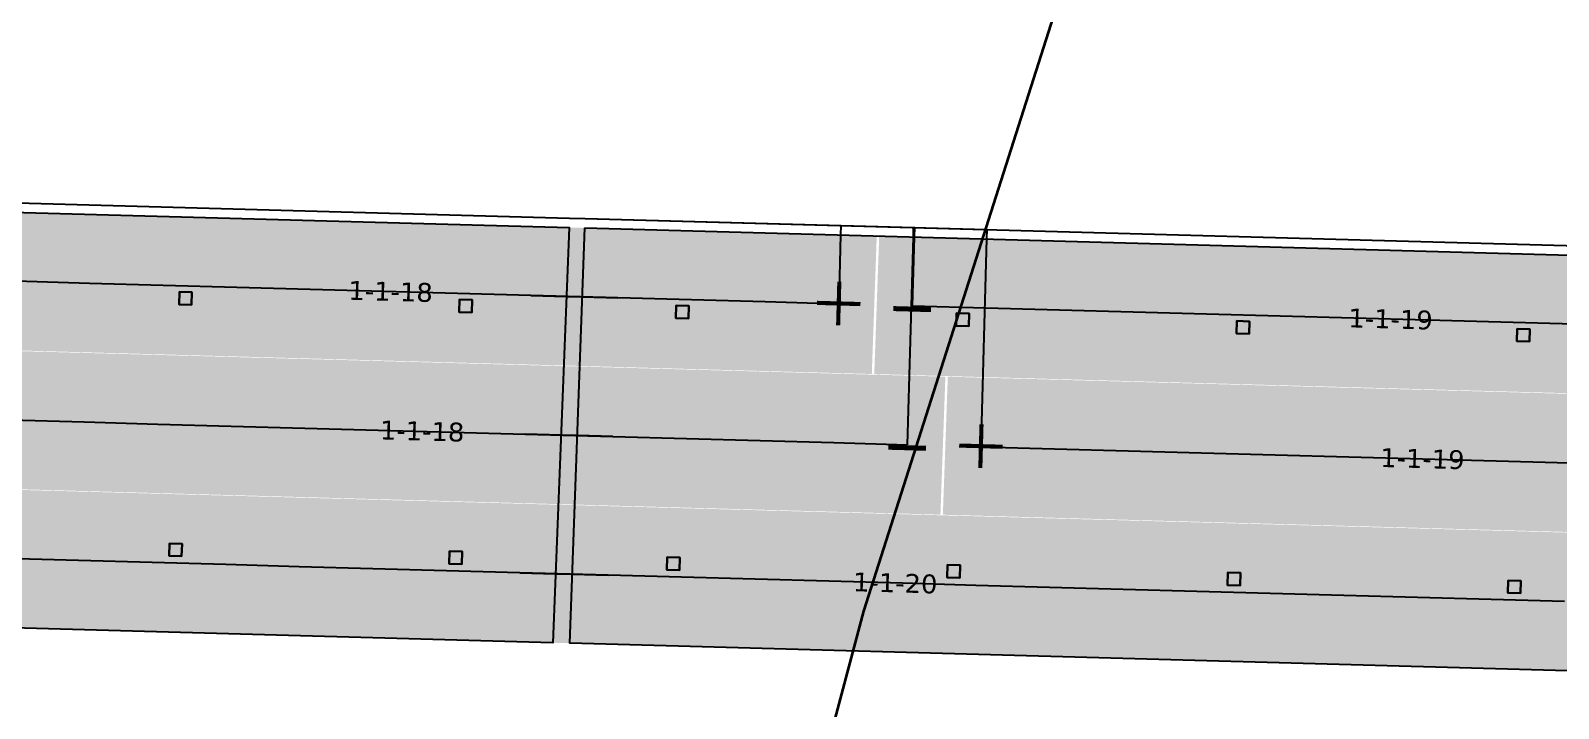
# Model space of a CAD drawing. Header units: metres. Extents: x 1477905 to 1478744, y 4202276 to 4202610.
# Drawn here: x 1478030.25 to 1478054.59, y 4202318.42 to 4202329.22 of the extents above; entities that cross this region are included whole.
import ezdxf

# ---------------------------------------------------------------- set-up
doc = ezdxf.new("R2010")
doc.units = ezdxf.units.M
doc.layers.add('Nouveau Terrain - CN - Courbes', color=22, linetype='Continuous', lineweight=0)
for name, color, linetype in [('PVcase DC Extensions', 170, 'Continuous'), ('PVcase Device Coloring', 7, 'Continuous'), ('PVcase Polarity Symbols', 7, 'Continuous'), ('PVcase Poles', 7, 'Continuous'), ('PVcase PV Modules (full frames)', 142, 'Continuous'), ('PVcase PV Modules (optimised)', 142, 'Continuous'), ('PVcase String Cables', 150, 'Continuous'), ('PVcase Stringing Numbers', 7, 'Continuous'), ('PVcase Strings', 92, 'Continuous')]:
    doc.layers.add(name, color=color, linetype=linetype)
doc.styles.get("Standard").update_dxf_attribs({"font": 'verdana.ttf'})
doc.styles.add('UBS-Style de texte', font='verdana.ttf')

# ---------------------------------------------------------------- blocks, each defined once
blk = doc.blocks.new('3P18@15DEG F FX ID2 PVBlock')
at = {"layer": 'PVcase PV Modules (optimised)', "color": 0}
blk.add_polyline3d([(0, 0, 1.773945735132677), (21.06698842950539, -0.5810537936249747, 1.773945735132684), (20.88445742833418, -7.198992669318526, 7.019385073192552e-15), (-0.182531001171211, -6.617938875693552, 0)], close=True, dxfattribs=at)

msp = doc.modelspace()

# ---------------------------------------------------------------- hatches: boundary and pattern name
at = {"layer": 'PVcase Device Coloring', "true_color": 0xb3ff80, "transparency": 33554582}
for points in [[(1478028.321833291, 4202326.369430214), (1478028.24302895, 4202324.170387922), (1478043.649903088, 4202323.745447133), (1478043.728707429, 4202325.944489425)], [(1478043.767674136, 4202325.943414675), (1478043.688869795, 4202323.744372383), (1478060.057884388, 4202323.292894562), (1478060.136688729, 4202325.491936854)], [(1478028.234629706, 4202324.160956651), (1478028.155825365, 4202321.961914359), (1478044.742751474, 4202321.504426265), (1478044.821555816, 4202323.703468557)], [(1478044.860522523, 4202323.702393808), (1478044.781718182, 4202321.503351516), (1478059.97873411, 4202321.084198878), (1478060.057538452, 4202323.28324117)], [(1478028.147426121, 4202321.952483088), (1478028.06862178, 4202319.753440795), (1478059.899583833, 4202318.875503195), (1478059.978388174, 4202321.074545487)]]:
    msp.add_hatch(color=71, dxfattribs=at).paths.add_polyline_path(points, flags=0)

# ---------------------------------------------------------------- linework, layer by layer
at = {"layer": 'Nouveau Terrain - CN - Courbes', "linetype": 'Continuous', "lineweight": 35}
msp.add_polyline3d([(1478044.090862937, 4202298.053835236, 81), (1478041.311833349, 4202298.315256847, 81), (1478040.623947598, 4202299.057181331, 81), (1478040.255285739, 4202300.595081228, 81), (1478040.303314178, 4202310.158818599, 81), (1478041.949688266, 4202312.797466924, 81), (1478042.207864059, 4202314.260648191, 81), (1478042.14704016, 4202314.797855552, 81), (1478043.523729916, 4202319.967279267, 81), (1478047.381912519, 4202332.071458984, 81), (1478049.184722859, 4202339.973548325, 81), (1478052.04065157, 4202354.436121391, 81), (1478053.090249221, 4202359.115117491, 81), (1478055.453788183, 4202381.2985303, 81)], dxfattribs=at)
at = {"layer": 'PVcase DC Extensions'}
for points in [[(1478038.220137285, 4202324.995814747, 83.69427596893351), (1478038.786363291, 4202324.980197527, 83.66911224177134), (1478039.040277308, 4202324.973194263, 83.65880883995047), (1478039.606793287, 4202324.957569047, 83.64135894556523)], [(1478039.527643009, 4202322.748873363, 83.04946147787419), (1478038.961127031, 4202322.764498579, 83.06691137233557), (1478038.699159706, 4202322.771723965, 83.07751773901867), (1478038.1329337, 4202322.787341184, 83.10268146591824)], [(1478038.045730116, 4202320.578867621, 82.51108696291328), (1478038.611956121, 4202320.563250401, 82.48592323575227), (1478038.881976753, 4202320.555802896, 82.47501390473326), (1478039.448492732, 4202320.54017768, 82.4575640103895)]]:
    msp.add_polyline3d(points, dxfattribs=at)
at = {"layer": 'PVcase Poles'}
for points in [[(1478032.616201191, 4202324.85445531, 80.50268911020079), (1478032.621715343, 4202325.054379282, 80.50268911020079), (1478032.621715343, 4202325.054379282, 83.91726114386836), (1478032.616201191, 4202324.85445531, 83.8636184511109), (1478032.616201191, 4202324.85445531, 80.50268911020079), (1478032.816125162, 4202324.848941158, 80.50268911020079), (1478032.816125162, 4202324.848941158, 83.85473360271878), (1478032.616201191, 4202324.85445531, 83.8636184511109), (1478032.816125162, 4202324.848941158, 83.85473360271878), (1478032.821639314, 4202325.048865129, 83.90837629547624), (1478032.821639314, 4202325.048865129, 80.50268911020079), (1478032.816125162, 4202324.848941158, 80.50268911020079), (1478032.821639314, 4202325.048865129, 80.50268911020079), (1478032.621715343, 4202325.054379282, 80.50268911020079), (1478032.821639314, 4202325.048865129, 80.50268911020079), (1478032.821639314, 4202325.048865129, 83.90837629547624), (1478032.621715343, 4202325.054379282, 83.91726114386836)], [(1478037.079100695, 4202324.73136298, 80.31718368067038), (1478037.084614847, 4202324.931286952, 80.31718368067038), (1478037.084614847, 4202324.931286952, 83.71892482015406), (1478037.079100695, 4202324.73136298, 83.6652821273966), (1478037.079100695, 4202324.73136298, 80.31718368067038), (1478037.279024666, 4202324.725848828, 80.31718368067038), (1478037.279024666, 4202324.725848828, 83.65639727900448), (1478037.079100695, 4202324.73136298, 83.6652821273966), (1478037.279024666, 4202324.725848828, 83.65639727900448), (1478037.284538818, 4202324.925772799, 83.71003997176194), (1478037.284538818, 4202324.925772799, 80.31718368067038), (1478037.279024666, 4202324.725848828, 80.31718368067038), (1478037.284538818, 4202324.925772799, 80.31718368067038), (1478037.084614847, 4202324.931286952, 80.31718368067038), (1478037.284538818, 4202324.925772799, 80.31718368067038), (1478037.284538818, 4202324.925772799, 83.71003997176194), (1478037.084614847, 4202324.931286952, 83.71892482015406)], [(1478040.529179648, 4202324.636205504, 80.17758655551516), (1478040.5346938, 4202324.836129475, 80.17758655551516), (1478040.5346938, 4202324.836129475, 83.58701176675446), (1478040.529179648, 4202324.636205504, 83.53339653116734), (1478040.529179648, 4202324.636205504, 80.17758655551516), (1478040.729103619, 4202324.630691351, 80.17758655551516), (1478040.729103619, 4202324.630691351, 83.52723844849501), (1478040.529179648, 4202324.636205504, 83.53339653116734), (1478040.729103619, 4202324.630691351, 83.52723844849501), (1478040.734617771, 4202324.830615323, 83.58085368408214), (1478040.734617771, 4202324.830615323, 80.17758655551516), (1478040.729103619, 4202324.630691351, 80.17758655551516), (1478040.734617771, 4202324.830615323, 80.17758655551516), (1478040.5346938, 4202324.836129475, 80.17758655551516), (1478040.734617771, 4202324.830615323, 80.17758655551516), (1478040.734617771, 4202324.830615323, 83.58085368408214), (1478040.5346938, 4202324.836129475, 83.58701176675446)], [(1478044.99436467, 4202324.513050137, 79.99738956103306), (1478044.999878822, 4202324.712974109, 79.99738956103306), (1478044.999878822, 4202324.712974109, 83.44947459069239), (1478044.99436467, 4202324.513050137, 83.39585935510527), (1478044.99436467, 4202324.513050137, 79.99738956103306), (1478045.194288641, 4202324.507535985, 79.99738956103306), (1478045.194288641, 4202324.507535985, 83.38970127243294), (1478044.99436467, 4202324.513050137, 83.39585935510527), (1478045.194288641, 4202324.507535985, 83.38970127243294), (1478045.199802793, 4202324.707459956, 83.44331650802008), (1478045.199802793, 4202324.707459956, 79.99738956103306), (1478045.194288641, 4202324.507535985, 79.99738956103306), (1478045.199802793, 4202324.707459956, 79.99738956103306), (1478044.999878822, 4202324.712974109, 79.99738956103306), (1478045.199802793, 4202324.707459956, 79.99738956103306), (1478045.199802793, 4202324.707459956, 83.44331650802008), (1478044.999878822, 4202324.712974109, 83.44947459069239)], [(1478049.459549692, 4202324.38989477, 79.8715147215899), (1478049.465063844, 4202324.589818741, 79.8715147215899), (1478049.465063844, 4202324.589818741, 83.31193741437995), (1478049.459549692, 4202324.38989477, 83.25832217879284), (1478049.459549692, 4202324.38989477, 79.8715147215899), (1478049.659473662, 4202324.384380617, 79.8715147215899), (1478049.659473662, 4202324.384380617, 83.25216409612051), (1478049.459549692, 4202324.38989477, 83.25832217879284), (1478049.659473662, 4202324.384380617, 83.25216409612051), (1478049.664987815, 4202324.584304589, 83.30577933170764), (1478049.664987815, 4202324.584304589, 79.8715147215899), (1478049.659473662, 4202324.384380617, 79.8715147215899), (1478049.664987815, 4202324.584304589, 79.8715147215899), (1478049.465063844, 4202324.589818741, 79.8715147215899), (1478049.664987815, 4202324.584304589, 79.8715147215899), (1478049.664987815, 4202324.584304589, 83.30577933170764), (1478049.465063844, 4202324.589818741, 83.31193741437995)], [(1478053.924734714, 4202324.266739403, 79.73966945265204), (1478053.930248866, 4202324.466663375, 79.73966945265204), (1478053.930248866, 4202324.466663375, 83.17440023831789), (1478053.924734714, 4202324.266739403, 83.12078500273077), (1478053.924734714, 4202324.266739403, 79.73966945265204), (1478054.124658684, 4202324.261225251, 79.73966945265204), (1478054.124658684, 4202324.261225251, 83.11462692005844), (1478053.924734714, 4202324.266739403, 83.12078500273077), (1478054.124658684, 4202324.261225251, 83.11462692005844), (1478054.130172837, 4202324.461149222, 83.16824215564556), (1478054.130172837, 4202324.461149222, 79.73966945265204), (1478054.124658684, 4202324.261225251, 79.73966945265204), (1478054.130172837, 4202324.461149222, 79.73966945265204), (1478053.930248866, 4202324.466663375, 79.73966945265204), (1478054.130172837, 4202324.461149222, 79.73966945265204), (1478054.130172837, 4202324.461149222, 83.16824215564556), (1478053.930248866, 4202324.466663375, 83.17440023831789)], [(1478032.457935346, 4202320.846295135, 80.46478648543327), (1478032.463449498, 4202321.046219107, 80.46478648543327), (1478032.463449498, 4202321.046219107, 82.84357587706639), (1478032.457935346, 4202320.846295135, 82.78993318430892), (1478032.457935346, 4202320.846295135, 80.46478648543327), (1478032.657859316, 4202320.840780983, 80.46478648543327), (1478032.657859316, 4202320.840780983, 82.78104833591681), (1478032.457935346, 4202320.846295135, 82.78993318430892), (1478032.657859316, 4202320.840780983, 82.78104833591681), (1478032.663373469, 4202321.040704954, 82.83469102867427), (1478032.663373469, 4202321.040704954, 80.46478648543327), (1478032.657859316, 4202320.840780983, 80.46478648543327), (1478032.663373469, 4202321.040704954, 80.46478648543327), (1478032.463449498, 4202321.046219107, 80.46478648543327), (1478032.663373469, 4202321.040704954, 80.46478648543327), (1478032.663373469, 4202321.040704954, 82.83469102867427), (1478032.463449498, 4202321.046219107, 82.84357587706639)], [(1478036.92083485, 4202320.723202805, 80.27099369680343), (1478036.926349002, 4202320.923126777, 80.27099369680343), (1478036.926349002, 4202320.923126777, 82.64523955335208), (1478036.92083485, 4202320.723202805, 82.59159686059462), (1478036.92083485, 4202320.723202805, 80.27099369680343), (1478037.12075882, 4202320.717688653, 80.27099369680343), (1478037.12075882, 4202320.717688653, 82.5827120122025), (1478036.92083485, 4202320.723202805, 82.59159686059462), (1478037.12075882, 4202320.717688653, 82.5827120122025), (1478037.126272973, 4202320.917612624, 82.63635470495998), (1478037.126272973, 4202320.917612624, 80.27099369680343), (1478037.12075882, 4202320.717688653, 80.27099369680343), (1478037.126272973, 4202320.917612624, 80.27099369680343), (1478036.926349002, 4202320.923126777, 80.27099369680343), (1478037.126272973, 4202320.917612624, 80.27099369680343), (1478037.126272973, 4202320.917612624, 82.63635470495998), (1478036.926349002, 4202320.923126777, 82.64523955335208)], [(1478040.385529755, 4202320.627642203, 80.13115466199417), (1478040.391043907, 4202320.827566175, 80.13115466199417), (1478040.391043907, 4202320.827566175, 82.51277664963263), (1478040.385529755, 4202320.627642203, 82.45916141404551), (1478040.385529755, 4202320.627642203, 80.13115466199417), (1478040.585453726, 4202320.622128051, 80.13115466199417), (1478040.585453726, 4202320.622128051, 82.45300333137318), (1478040.385529755, 4202320.627642203, 82.45916141404551), (1478040.585453726, 4202320.622128051, 82.45300333137318), (1478040.590967878, 4202320.822052022, 82.5066185669603), (1478040.590967878, 4202320.822052022, 80.13115466199417), (1478040.585453726, 4202320.622128051, 80.13115466199417), (1478040.590967878, 4202320.822052022, 80.13115466199417), (1478040.391043907, 4202320.827566175, 80.13115466199417), (1478040.590967878, 4202320.822052022, 80.13115466199417), (1478040.590967878, 4202320.822052022, 82.5066185669603), (1478040.391043907, 4202320.827566175, 82.51277664963263)], [(1478044.850714777, 4202320.504486836, 79.96569837436567), (1478044.856228929, 4202320.704410807, 79.96569837436567), (1478044.856228929, 4202320.704410807, 82.37523947332564), (1478044.850714777, 4202320.504486836, 82.32162423773852), (1478044.850714777, 4202320.504486836, 79.96569837436567), (1478045.050638747, 4202320.498972683, 79.96569837436567), (1478045.050638747, 4202320.498972683, 82.31546615506619), (1478044.850714777, 4202320.504486836, 82.32162423773852), (1478045.050638747, 4202320.498972683, 82.31546615506619), (1478045.0561529, 4202320.698896655, 82.36908139065332), (1478045.0561529, 4202320.698896655, 79.96569837436567), (1478045.050638747, 4202320.498972683, 79.96569837436567), (1478045.0561529, 4202320.698896655, 79.96569837436567), (1478044.856228929, 4202320.704410807, 79.96569837436567), (1478045.0561529, 4202320.698896655, 79.96569837436567), (1478045.0561529, 4202320.698896655, 82.36908139065332), (1478044.856228929, 4202320.704410807, 82.37523947332564)], [(1478049.315899799, 4202320.381331468, 79.83982353491058), (1478049.321413951, 4202320.58125544, 79.83982353491058), (1478049.321413951, 4202320.58125544, 82.23770229700776), (1478049.315899799, 4202320.381331468, 82.18408706142064), (1478049.315899799, 4202320.381331468, 79.83982353491058), (1478049.51582377, 4202320.375817316, 79.83982353491058), (1478049.51582377, 4202320.375817316, 82.17792897874831), (1478049.315899799, 4202320.381331468, 82.18408706142064), (1478049.51582377, 4202320.375817316, 82.17792897874831), (1478049.521337922, 4202320.575741287, 82.23154421433544), (1478049.521337922, 4202320.575741287, 79.83982353491058), (1478049.51582377, 4202320.375817316, 79.83982353491058), (1478049.521337922, 4202320.575741287, 79.83982353491058), (1478049.321413951, 4202320.58125544, 79.83982353491058), (1478049.521337922, 4202320.575741287, 79.83982353491058), (1478049.521337922, 4202320.575741287, 82.23154421433544), (1478049.321413951, 4202320.58125544, 82.23770229700776)], [(1478053.781084821, 4202320.258176101, 79.7139486954734), (1478053.786598973, 4202320.458100073, 79.7139486954734), (1478053.786598973, 4202320.458100073, 82.10016512094569), (1478053.781084821, 4202320.258176101, 82.04654988535857), (1478053.781084821, 4202320.258176101, 79.7139486954734), (1478053.981008792, 4202320.252661949, 79.7139486954734), (1478053.981008792, 4202320.252661949, 82.04039180268624), (1478053.781084821, 4202320.258176101, 82.04654988535857), (1478053.981008792, 4202320.252661949, 82.04039180268624), (1478053.986522944, 4202320.452585921, 82.09400703827336), (1478053.986522944, 4202320.452585921, 79.7139486954734), (1478053.981008792, 4202320.252661949, 79.7139486954734), (1478053.986522944, 4202320.452585921, 79.7139486954734), (1478053.786598973, 4202320.458100073, 79.7139486954734), (1478053.986522944, 4202320.452585921, 79.7139486954734), (1478053.986522944, 4202320.452585921, 82.09400703827336), (1478053.786598973, 4202320.458100073, 82.10016512094569)]]:
    msp.add_polyline3d(points, dxfattribs=at)
at = {"layer": 'PVcase String Cables'}
for points in [[(1477982.062604593, 4202348.668681913, 86.23765637321624), (1477989.002763463, 4202348.477263686, 86.01769885901967), (1477989.002763463, 4202348.477263686, 82.49283262244512), (1477988.920581433, 4202345.497629298, 82.49769059812704), (1477988.838399403, 4202342.51799491, 82.48770924463153), (1477988.756217374, 4202339.538360521, 82.46173863708627), (1477988.674035344, 4202336.558726132, 82.44394899566673), (1477988.591853314, 4202333.579091744, 82.41410711770986), (1477988.509671285, 4202330.599457355, 82.3941105104334), (1477988.427489255, 4202327.619822967, 82.37811010954864), (1477988.427489255, 4202327.619822967, 85.96754482170043), (1477996.221364744, 4202327.404858169, 85.68732005890182), (1477996.472349523, 4202327.397935696, 85.6781474204654), (1478017.525289967, 4202326.817269366, 84.90863440867564), (1478017.789462051, 4202326.809983171, 84.8989350939577), (1478038.835693209, 4202326.229501891, 83.96361667354164), (1478039.085051576, 4202326.222624277, 83.9534640923848), (1478043.157257956, 4202326.11030775, 83.82803149248393), (1478043.153122342, 4202325.960364782, 83.82799340616668), (1478043.12278928, 4202324.860593496, 83.53305880614766)], [(1477982.062604593, 4202348.668681913, 86.23765637321624), (1477989.002763463, 4202348.477263686, 86.01769885901967), (1477989.002763463, 4202348.477263686, 82.49283262244512), (1477988.920581433, 4202345.497629298, 82.49769059812704), (1477988.838399403, 4202342.51799491, 82.48770924463153), (1477988.756217374, 4202339.538360521, 82.46173863708627), (1477988.674035344, 4202336.558726132, 82.44394899565957), (1477988.591853315, 4202333.579091744, 82.41410711770224), (1477988.509671285, 4202330.599457355, 82.39411051042558), (1477988.427489255, 4202327.619822967, 82.37811010954083), (1477988.427489255, 4202327.619822967, 85.96754482169206), (1477996.221364744, 4202327.404858169, 85.68732005890182), (1477996.472349523, 4202327.397935697, 85.67814742046667), (1478017.525289967, 4202326.817269366, 84.90863440866713), (1478017.789462051, 4202326.809983172, 84.89893509395934), (1478038.835693209, 4202326.229501892, 83.96361667354326), (1478039.085051576, 4202326.222624277, 83.9534640923848), (1478044.311038781, 4202326.078485038, 83.79249259412586), (1478044.306903167, 4202325.92854207, 83.79245450781572), (1478044.215637667, 4202322.619572628, 82.90506129186144)], [(1477982.062604593, 4202348.668681913, 86.23765637321624), (1477989.002763463, 4202348.477263686, 86.01769885901967), (1477989.002763463, 4202348.477263686, 82.49283262244512), (1477988.920581433, 4202345.497629298, 82.49769059812704), (1477988.838399403, 4202342.51799491, 82.48770924463153), (1477988.756217374, 4202339.538360521, 82.46173863708627), (1477988.674035344, 4202336.558726133, 82.44394899567814), (1477988.591853315, 4202333.579091744, 82.41410711771378), (1477988.509671285, 4202330.599457356, 82.3941105104313), (1477988.427489255, 4202327.619822968, 82.37811010954655), (1477988.427489255, 4202327.619822968, 85.96754482169331), (1477996.221364744, 4202327.40485817, 85.68732005890305), (1477996.472349523, 4202327.397935698, 85.67814742046794), (1478017.525289967, 4202326.817269367, 84.90863440866839), (1478017.789462051, 4202326.809983172, 84.89893509395934), (1478038.835693209, 4202326.229501892, 83.96361667354326), (1478039.085051576, 4202326.222624278, 83.95346409238584), (1478045.483037446, 4202326.046159855, 83.75639254764931), (1478045.478901832, 4202325.896216886, 83.75635446133816), (1478045.387636331, 4202322.587247445, 82.86896124551663)], [(1477982.062604593, 4202348.668681913, 86.23765637321624), (1477989.002763463, 4202348.477263686, 86.01769885901967), (1477989.002763463, 4202348.477263686, 82.49283262244512), (1477988.920581433, 4202345.497629298, 82.49769059812704), (1477988.838399404, 4202342.51799491, 82.48770924462322), (1477988.756217374, 4202339.538360521, 82.46173863707776), (1477988.674035344, 4202336.558726132, 82.44394899565957), (1477988.591853315, 4202333.579091744, 82.41410711770224), (1477988.509671285, 4202330.599457355, 82.39411051041775), (1477988.427489255, 4202327.619822967, 82.37811010953301), (1477988.427489255, 4202327.619822967, 85.9675448216837), (1477996.221364744, 4202327.404858169, 85.68732005890182), (1477996.472349523, 4202327.397935697, 85.67814742046667), (1478017.525289967, 4202326.817269366, 84.90863440866713), (1478017.789462051, 4202326.809983171, 84.8989350939577), (1478038.835693209, 4202326.229501891, 83.96361667354164), (1478039.085051576, 4202326.222624277, 83.9534640923848), (1478044.329256621, 4202326.077982567, 83.79193144600005), (1478044.325121007, 4202325.928039599, 83.79189335968275), (1478044.294787944, 4202324.828268312, 83.49695875946918)], [(1477982.062604593, 4202348.668681913, 86.23765637321624), (1477989.002763463, 4202348.477263686, 86.01769885901967), (1477989.002763463, 4202348.477263686, 82.49283262244512), (1477988.920581433, 4202345.497629298, 82.49769059812704), (1477988.838399403, 4202342.51799491, 82.48770924463153), (1477988.756217374, 4202339.538360521, 82.46173863708627), (1477988.674035344, 4202336.558726132, 82.44394899566673), (1477988.591853314, 4202333.579091744, 82.41410711770986), (1477988.509671285, 4202330.599457355, 82.3941105104334), (1477988.427489255, 4202327.619822967, 82.37811010954864), (1477988.427489255, 4202327.619822967, 85.96754482170043), (1477996.221364744, 4202327.40485817, 85.68732005890305), (1477996.472349523, 4202327.397935697, 85.67814742046667), (1478017.525289967, 4202326.817269369, 84.90863440867093), (1478017.789462051, 4202326.809983173, 84.89893509395226), (1478038.835693209, 4202326.229501896, 83.9636166735498), (1478039.085051577, 4202326.22262428, 83.95346409238175), (1478059.528803578, 4202325.658760129, 83.32375313812642), (1478059.524667964, 4202325.508817153, 83.32371505180807), (1478059.372470025, 4202319.990649558, 81.84386322016796)]]:
    msp.add_polyline3d(points, dxfattribs=at)
at = {"layer": 'PVcase Strings'}
for points in [[(1478043.12278928, 4202324.860593496), (1478041.950790616, 4202324.89291868), (1478040.778791951, 4202324.925243863), (1478039.606793287, 4202324.957569047), (1478038.220137285, 4202324.995814747), (1478037.048738512, 4202325.028123385), (1478035.877339738, 4202325.060432023), (1478034.705940965, 4202325.092740661), (1478033.534542192, 4202325.125049299), (1478032.363143419, 4202325.157357937), (1478031.191744645, 4202325.189666575), (1478030.020345872, 4202325.221975213)], [(1478054.842775923, 4202324.53734166), (1478053.670777259, 4202324.569666843), (1478052.498778594, 4202324.601992027), (1478051.32677993, 4202324.634317211), (1478050.154781266, 4202324.666642394), (1478048.982782602, 4202324.698967578), (1478047.810783937, 4202324.731292762), (1478046.638785273, 4202324.763617945), (1478045.466786609, 4202324.795943129), (1478044.294787944, 4202324.828268312)], [(1478029.933142287, 4202323.01350165), (1478031.104541061, 4202322.981193012), (1478032.275939834, 4202322.948884374), (1478033.447338607, 4202322.916575735), (1478034.61873738, 4202322.884267098), (1478035.790136154, 4202322.85195846), (1478036.961534927, 4202322.819649822), (1478038.1329337, 4202322.787341184), (1478039.527643009, 4202322.748873363), (1478040.699641674, 4202322.716548179), (1478041.871640338, 4202322.684222996), (1478043.043639002, 4202322.651897812), (1478044.215637667, 4202322.619572628)], [(1478045.387636331, 4202322.587247445), (1478046.559634995, 4202322.554922261), (1478047.731633659, 4202322.522597078), (1478048.903632324, 4202322.490271894), (1478050.075630988, 4202322.45794671), (1478051.247629652, 4202322.425621527), (1478052.419628317, 4202322.393296343), (1478053.591626981, 4202322.360971159), (1478054.763625645, 4202322.328645976)], [(1478054.684475368, 4202320.119950293), (1478053.512476703, 4202320.152275476), (1478052.340478039, 4202320.18460066), (1478051.168479375, 4202320.216925844), (1478049.996480711, 4202320.249251027), (1478048.824482046, 4202320.281576211), (1478047.652483382, 4202320.313901395), (1478046.480484718, 4202320.346226578), (1478045.308486053, 4202320.378551762), (1478044.136487389, 4202320.410876945), (1478042.964488725, 4202320.443202129), (1478041.79249006, 4202320.475527313), (1478040.620491396, 4202320.507852496), (1478039.448492732, 4202320.54017768), (1478038.045730116, 4202320.578867621), (1478036.874331342, 4202320.611176259), (1478035.702932569, 4202320.643484897), (1478034.531533796, 4202320.675793535), (1478033.360135022, 4202320.708102172), (1478032.188736249, 4202320.74041081), (1478031.017337476, 4202320.772719448), (1478029.845938703, 4202320.805028087)]]:
    msp.add_lwpolyline(points, dxfattribs=at)

# ---------------------------------------------------------------- block references
at = {"layer": 'PVcase PV Modules (full frames)', "extrusion": (0.04436359967453788, -0.001223603362958468, 0.9990147015027995), "rotation": 271.5798884593579}
msp.add_blockref('3P18@15DEG F FX ID2 PVBlock', (4241479.239159103, -1360249.231407252, 60511.24956599561), dxfattribs=at)
at = {"layer": 'PVcase PV Modules (full frames)', "extrusion": (0.0307641288953491, -0.0008485130118158982, 0.9995263120093333), "rotation": 271.5798884593579}
msp.add_blockref('3P18@15DEG F FX ID2 PVBlock', (4241479.239159104, -1360968.315758742, 41986.99615763997), dxfattribs=at)

# ---------------------------------------------------------------- texts
at = {"layer": 'PVcase Polarity Symbols', "color": 1, "char_height": 0.7000000000000001, "attachment_point": 5, "rotation": 358.42011154064215}
for insert in [(1478043.12278928, 4202324.860593496), (1478045.387636331, 4202322.587247445)]:
    msp.add_mtext('＋', dxfattribs=dict(at, insert=insert))
at = {"layer": 'PVcase Polarity Symbols', "color": 7, "char_height": 0.7000000000000001, "attachment_point": 5, "rotation": 358.42011154064215}
for insert in [(1478044.294787944, 4202324.828268312), (1478044.215637667, 4202322.619572628)]:
    msp.add_mtext('−', dxfattribs=dict(at, insert=insert))
at = {"layer": 'PVcase Stringing Numbers', "color": 18, "true_color": 0x000000, "char_height": 0.3, "attachment_point": 5, "rotation": 358.42011154064215, "style": 'UBS-Style de texte', "bg_fill": 1, "box_fill_scale": 1.5, "bg_fill_color": 7, "bg_fill_true_color": 16777215, "bg_fill_transparency": 0}
for s, insert in [('1-1-18', (1478035.985868189, 4202325.057438673)), ('1-1-19', (1478051.912779262, 4202324.618154619)), ('1-1-18', (1478036.48869059, 4202322.832691458)), ('1-1-19', (1478052.419628317, 4202322.393296343)), ('1-1-20', (1478044.023504977, 4202320.413993141))]:
    msp.add_mtext(s, dxfattribs=dict(at, insert=insert))

doc.saveas('drawing.dxf')
